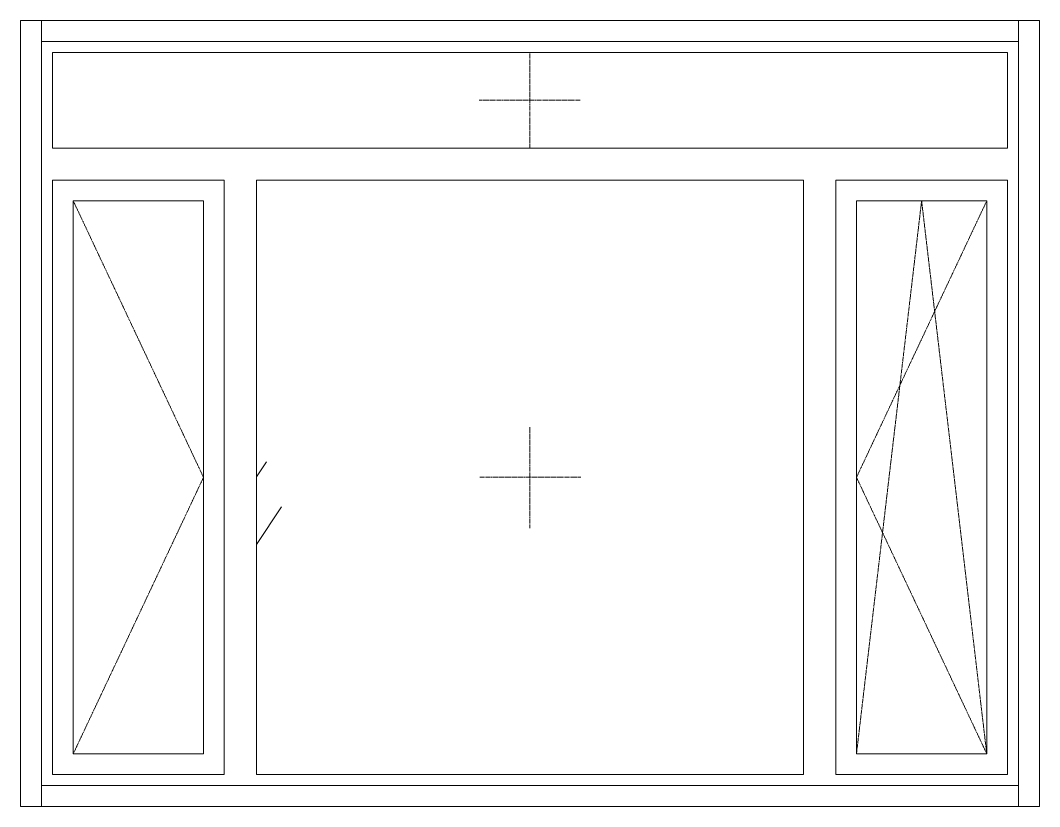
# Model space of a CAD drawing. Header units: millimetres. Extents: x -515342 to 330399, y -224905 to 507333.
# Drawn here: x 297342 to 299752, y 12878 to 14738 of the extents above; entities that cross this region are included whole.
import ezdxf

# ---------------------------------------------------------------- set-up
doc = ezdxf.new("R2010")
doc.units = ezdxf.units.MM
doc.linetypes.add('ASVP_Штриховая_ш2 п1', pattern=[3, 2, -1])
doc.layers.get('0').update_dxf_attribs({"lineweight": 0})
for name, color, linetype, lineweight in [('Витраж', 7, 'Continuous', 0), ('Окна', 7, 'Continuous', 0), ('Окна открывание', 7, 'Continuous', 0)]:
    doc.layers.add(name, color=color, linetype=linetype, lineweight=lineweight)

# ---------------------------------------------------------------- blocks, each defined once
blk = doc.blocks.new('Окно_ПВХ_3Створки_1Фрамуга-верх - АР_Окно_ОП_1820_h_х2370_3ст2фр-в-V71-О_АР_Эскиз_Фасад 1-12 копия 1')
at = {"layer": 'Окна открывание'}
h = blk.add_hatch(dxfattribs=at)
h.set_pattern_fill('FP_1', color=256, style=0, pattern_type=2)
h.set_pattern_definition([(236.31, (995.8, 1244.6), (-1777.9963, -3556.002), [641.067, -5769.603]), (236.31, (1031.34, 1137.9), (-1777.9963, -3556.002), [384.64, -6026.03]), (236.31, (818, 1137.9), (-1777.9963, -3556.002), [384.64, -6026.03])])
h.paths.add_polyline_path([(74576.8, 10886), (75870.8, 10886), (75870.8, 12292), (74576.8, 12292), (74576.8, 10976)])
at = {"layer": 'Окна'}
for p, q in [((76352.8, 12594), (74094.8, 12594)), ((74094.8, 12594), (74094.8, 12368)), ((76352.8, 12368), (76352.8, 12594)), ((76352.8, 12368), (74094.8, 12368)), ((74500.8, 12292), (74094.8, 12292)), ((74094.8, 12292), (74094.8, 10886)), ((74500.8, 10886), (74500.8, 12292)), ((75870.8, 12292), (74576.8, 12292)), ((74576.8, 10886), (74576.8, 12292)), ((75870.8, 10886), (75870.8, 12292)), ((76352.8, 12292), (75946.8, 12292)), ((75946.8, 10886), (75946.8, 12292)), ((76352.8, 10886), (76352.8, 12292)), ((74143.8, 12243), (74143.8, 10935)), ((74451.8, 12243), (74143.8, 12243)), ((74451.8, 12243), (74451.8, 10935)), ((75995.8, 12243), (75995.8, 10935)), ((76303.8, 12243), (75995.8, 12243)), ((76303.8, 12243), (76303.8, 10935)), ((74143.8, 10935), (74451.8, 10935)), ((75995.8, 10935), (76303.8, 10935)), ((74094.8, 10886), (74500.8, 10886)), ((74576.8, 10886), (75870.8, 10886)), ((75946.8, 10886), (76352.8, 10886))]:
    blk.add_line(p, q, dxfattribs=at)
at = {"layer": 'Окна открывание', "linetype": 'ASVP_Штриховая_ш2 п1'}
for p, q in [((75223.8, 12368), (75223.8, 12594)), ((75103.8, 12481), (75343.8, 12481)), ((74143.8, 12243), (74451.8, 11589)), ((76149.8, 12243), (75995.8, 10935)), ((76303.8, 12243), (75995.8, 11589)), ((76303.8, 10935), (76149.8, 12243)), ((75223.8, 11469), (75223.8, 11709)), ((74451.8, 11589), (74143.8, 10935)), ((75343.8, 11589), (75103.8, 11589)), ((75995.8, 11589), (76303.8, 10935))]:
    blk.add_line(p, q, dxfattribs=at)
blk = doc.blocks.new('Прямоугольный импост - АР_Откос_Металлический_50х330 Белый Правый-9899490-О_АР_Эскиз_Фасад 1-12 копия 1')
at = {"layer": 'Витраж'}
for p, q in [((21713.4, 2570), (21713.4, 2620)), ((24023.4, 2620), (21713.4, 2620)), ((24023.4, 2620), (24023.4, 2570)), ((24023.4, 2570), (21713.4, 2570))]:
    blk.add_line(p, q, dxfattribs=at)
blk = doc.blocks.new('Прямоугольный импост - АР_Откос_Металлический_50х330 Белый Левый-9898758-О_АР_Эскиз_Фасад 1-12 копия 1')
at = {"layer": 'Витраж'}
for p, q in [((21713.4, 760), (21713.4, 810)), ((21713.4, 810), (24023.4, 810)), ((24023.4, 810), (24023.4, 760)), ((21713.4, 760), (24023.4, 760))]:
    blk.add_line(p, q, dxfattribs=at)
blk = doc.blocks.new('Прямоугольный импост - АР_Откос_Металлический_50х330 Белый Правый-9899489-О_АР_Эскиз_Фасад 1-12 копия 1')
at = {"layer": 'Витраж'}
for p, q in [((30112.6, 2620), (30162.6, 2620)), ((30112.6, 2620), (30112.6, 760)), ((30162.6, 2620), (30162.6, 760)), ((30162.6, 760), (30112.6, 760))]:
    blk.add_line(p, q, dxfattribs=at)
blk = doc.blocks.new('Прямоугольный импост - АР_Откос_Металлический_50х330 Белый Левый-9898757-О_АР_Эскиз_Фасад 1-12 копия 1')
at = {"layer": 'Витраж'}
for p, q in [((31672.6, 2620), (31722.6, 2620)), ((31672.6, 760), (31672.6, 2620)), ((31722.6, 760), (31722.6, 2620)), ((31722.6, 760), (31672.6, 760))]:
    blk.add_line(p, q, dxfattribs=at)
blk = doc.blocks.new('СД_Люблино_Фасады_rvt-1-О_АР_Эскиз_Фасад 1-12 копия 1')
at = {"layer": 'Витраж', "lineweight": 9}
for name, p in [('Прямоугольный импост - АР_Откос_Металлический_50х330 Белый Правый-9899489-О_АР_Эскиз_Фасад 1-12 копия 1', (43906.2, 10050)), ('Прямоугольный импост - АР_Откос_Металлический_50х330 Белый Правый-9899490-О_АР_Эскиз_Фасад 1-12 копия 1', (52355.4, 10050)), ('Прямоугольный импост - АР_Откос_Металлический_50х330 Белый Левый-9898757-О_АР_Эскиз_Фасад 1-12 копия 1', (44706.2, 10050)), ('Прямоугольный импост - АР_Откос_Металлический_50х330 Белый Левый-9898758-О_АР_Эскиз_Фасад 1-12 копия 1', (52355.4, 10050))]:
    blk.add_blockref(name, p, dxfattribs=at)
at = {"layer": 'Окна', "lineweight": 9}
blk.add_blockref('Окно_ПВХ_3Створки_1Фрамуга-верх - АР_Окно_ОП_1820_h_х2370_3ст2фр-в-V71-О_АР_Эскиз_Фасад 1-12 копия 1', (0, 0), dxfattribs=at)

msp = doc.modelspace()

# ---------------------------------------------------------------- block references
msp.add_blockref('СД_Люблино_Фасады_rvt-1-О_АР_Эскиз_Фасад 1-12 копия 1', (223323.3997, 2067.7355))

doc.saveas('drawing.dxf')
